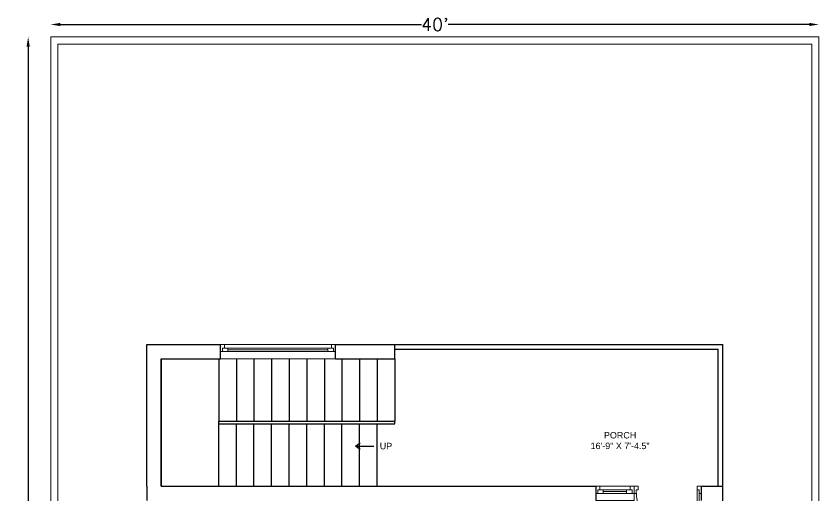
# Model space of a CAD drawing. Header units: inches. Extents: x 138161 to 144959, y -87384 to -84097.
# Drawn here: x 141676 to 142177, y -84429 to -84130 of the extents above; entities that cross this region are included whole.
import ezdxf

# ---------------------------------------------------------------- set-up
doc = ezdxf.new("R2010")
doc.units = ezdxf.units.IN
doc.header["$LTSCALE"] = 20
doc.header["$MEASUREMENT"] = 0
doc.header["$PDMODE"] = 3
doc.linetypes.add('HIDDEN', pattern=[0.375, 0.25, -0.125])
doc.layers.add('DIMENSION', color=1, linetype='Continuous')
doc.layers.add('doors&win', color=41, linetype='Continuous', lineweight=18, transparency=0.01)
for name, color, linetype, lineweight in [('STEP', 55, 'Continuous', 20), ('tit', 131, 'Continuous', 5), ('Wall', 7, 'Continuous', 30)]:
    doc.layers.add(name, color=color, linetype=linetype, lineweight=lineweight)
doc.styles.add('Arch-Dim', font='romans.shx', dxfattribs={"width": 0.75})
doc.styles.add('ARIAL', font='arial.ttf')
doc.styles.add('ROMANS', font='romans.shx', dxfattribs={"height": 8})
doc.dimstyles.new('dim-inner 1-8', dxfattribs={"dimtxt": 3, "dimasz": 3, "dimexe": 1, "dimexo": 1, "dimgap": 1, "dimtad": 0, "dimdec": 1, "dimzin": 3, "dimdsep": 46, "dimlunit": 4, "dimtxsty": 'Arch-Dim', "dimblk": 'OBLIQUE', "dimcen": 0.0625, "dimdle": 1, "dimclrd": 1, "dimclre": 1, "dimclrt": 4, "dimadec": 0, "dimazin": 0, "dimtfac": 1, "dimtdec": 1, "dimtofl": 0, "dimtmove": 2, "dimatfit": 3, "dimldrblk": 'ARCHTICK', "dimfxl": 35, "dimfxlon": 1, "dimtolj": 1, "dimtzin": 3, "dimarcsym": 0})
doc.dimstyles.get("Standard").update_dxf_attribs({"dimtxt": 5, "dimasz": 6, "dimexe": 0.18, "dimexo": 0.0625, "dimgap": 0.09, "dimtad": 0, "dimtih": 1, "dimtoh": 1, "dimdec": 1, "dimzin": 0, "dimdsep": 46, "dimlunit": 3, "dimtxsty": 'ROMANS', "dimcen": 0.09, "dimse1": 1, "dimse2": 1, "dimclrd": 1, "dimclrt": 3, "dimadec": 0, "dimazin": 0, "dimtfac": 1, "dimtdec": 1, "dimtofl": 0, "dimtmove": 0, "dimatfit": 3, "dimfxl": 1, "dimtolj": 1, "dimtzin": 0, "dimarcsym": 0})

# ---------------------------------------------------------------- blocks, each defined once
blk = doc.blocks.new('A$C52AF4A45')
at = {"layer": 'doors&win'}
for p, q in [((2.27, 2.5), (41.76, 2.5)), ((2.27, 1.25), (41.78, 1.25))]:
    blk.add_line(p, q, dxfattribs=at)
for points in [[(4.52, 40.75), (4.52, 42), (0.02, 42), (0.02, 39.5), (2.27, 39.5), (2.27, 40.75)], [(4.52, 1.25), (4.52, 0), (0.02, 0), (0.02, 2.5), (2.27, 2.5), (2.27, 1.25)]]:
    blk.add_lwpolyline(points, close=True, dxfattribs=at)
blk.add_arc((1.97, 0.94), 39.81, 0.4481, 89.5443, dxfattribs=at)
blk = doc.blocks.new('_Oblique')
at = {"color": 0, "linetype": 'ByBlock', "lineweight": -2}
blk.add_line((-0.5, -0.5), (0.5, 0.5), dxfattribs=at)
blk = doc.blocks.new('VV')
at = {"layer": 'doors&win'}
for p, q in [((3076.85, -524.33), (3076.85, -515.33)), ((3100.85, -515.33), (3076.85, -515.33)), ((3100.85, -515.33), (3100.85, -524.33)), ((3100.85, -519.83), (3076.85, -519.83)), ((3078.1, -522.08), (3078.1, -519.83)), ((3081.6, -522.08), (3081.6, -519.83)), ((3081.6, -520.95), (3096.1, -520.95)), ((3096.1, -522.08), (3096.1, -519.83)), ((3099.6, -522.08), (3099.6, -519.83)), ((3100.85, -524.33), (3076.85, -524.33)), ((3099.6, -522.08), (3078.1, -522.08)), ((3079.35, -524.33), (3079.35, -522.08)), ((3098.35, -524.33), (3098.35, -522.08))]:
    blk.add_line(p, q, dxfattribs=at)
blk = doc.blocks.new('*D53')
at = {"layer": 'DEFPOINTS', "color": 0, "ltscale": 10, "transparency": 16777216}
for p in [(141683.39, -84142.65), (141697.46, -84142.65), (141697.46, -84982.65)]:
    blk.add_point(p, dxfattribs=at)
at = {"layer": 'DIMENSION', "color": 1, "lineweight": -2, "ltscale": 10, "transparency": 16777216}
for p, q in [((141683.39, -84148.65), (141683.39, -84557.8)), ((141683.39, -84976.65), (141683.39, -84567.5))]:
    blk.add_line(p, q, dxfattribs=at)
at = {"layer": 'DIMENSION', "color": 1, "ltscale": 10, "transparency": 16777216}
for points in [[(141682.39, -84148.65), (141684.39, -84148.65), (141683.39, -84142.65)], [(141682.39, -84976.65), (141684.39, -84976.65), (141683.39, -84982.65)]]:
    blk.add_solid(points, dxfattribs=at)
at = {"layer": 'DIMENSION', "color": 3, "ltscale": 10, "transparency": 16777216, "insert": (141683.39, -84562.65), "char_height": 8, "attachment_point": 5, "style": 'ROMANS'}
blk.add_mtext("\\A1;70'", dxfattribs=at)
blk = doc.blocks.new('*D54')
at = {"layer": 'DEFPOINTS', "color": 0, "ltscale": 10, "transparency": 16777216}
for p in [(142177.46, -84134.88), (141697.46, -84142.65), (142177.46, -84142.65)]:
    blk.add_point(p, dxfattribs=at)
at = {"layer": 'DIMENSION', "color": 1, "lineweight": -2, "ltscale": 10, "transparency": 16777216}
for p, q in [((141703.46, -84134.88), (141929.18, -84134.88)), ((142171.46, -84134.88), (141945.74, -84134.88))]:
    blk.add_line(p, q, dxfattribs=at)
at = {"layer": 'DIMENSION', "color": 1, "ltscale": 10, "transparency": 16777216}
for points in [[(141703.46, -84133.88), (141703.46, -84135.88), (141697.46, -84134.88)], [(142171.46, -84133.88), (142171.46, -84135.88), (142177.46, -84134.88)]]:
    blk.add_solid(points, dxfattribs=at)
at = {"layer": 'DIMENSION', "color": 3, "ltscale": 10, "transparency": 16777216, "insert": (141937.46, -84134.88), "char_height": 8, "attachment_point": 5, "style": 'ROMANS'}
blk.add_mtext("\\A1;40'", dxfattribs=at)
blk = doc.blocks.new('5ti')
at = {"layer": 'doors&win'}
for p, q in [((15657.83, -19833.54), (15729.83, -19833.54)), ((15657.83, -19842.54), (15657.83, -19833.54)), ((15660.33, -19833.54), (15660.33, -19835.79)), ((15727.33, -19833.54), (15727.33, -19835.79)), ((15729.83, -19833.54), (15729.83, -19842.54)), ((15657.83, -19838.04), (15729.83, -19838.04)), ((15659.08, -19835.79), (15659.08, -19838.04)), ((15659.08, -19835.79), (15728.58, -19835.79)), ((15662.58, -19835.79), (15662.58, -19838.04)), ((15725.08, -19836.92), (15662.58, -19836.92)), ((15725.08, -19835.79), (15725.08, -19838.04)), ((15728.58, -19835.79), (15728.58, -19838.04)), ((15657.83, -19842.54), (15729.83, -19842.54))]:
    blk.add_line(p, q, dxfattribs=at)

msp = doc.modelspace()

# ---------------------------------------------------------------- linework, layer by layer
at = {"layer": 'DIMENSION', "ltscale": 10}
for p, q in [((141912.46, -84334.65), (142117.46, -84334.65)), ((142117.46, -84423.15), (142117.46, -84334.65)), ((141912.46, -84337.65), (142114.46, -84337.65)), ((142114.46, -84423.15), (142114.46, -84337.65)), ((141802.46, -84382.65), (141912.46, -84382.65)), ((141802.46, -84384.15), (141802.46, -84382.65)), ((141802.46, -84423.15), (141802.46, -84384.15)), ((141802.46, -84384.15), (141892.46, -84384.15)), ((141802.46, -84384.15), (141912.46, -84384.15)), ((141813.46, -84423.15), (141813.46, -84384.15)), ((141824.46, -84423.15), (141824.46, -84384.15)), ((141835.46, -84423.15), (141835.46, -84384.15)), ((141846.46, -84423.15), (141846.46, -84384.15)), ((141857.46, -84423.15), (141857.46, -84384.15)), ((141868.46, -84423.15), (141868.46, -84384.15)), ((141879.46, -84423.15), (141879.46, -84384.15)), ((141890.46, -84423.15), (141890.46, -84384.15)), ((141901.46, -84423.15), (141901.46, -84384.15)), ((141912.46, -84384.15), (141912.46, -84382.65))]:
    msp.add_line(p, q, dxfattribs=at)
at = {"layer": 'DIMENSION', "linetype": 'HIDDEN', "ltscale": 20}
for p, q in [((141802.46, -84343.65), (141802.46, -84382.65)), ((141802.46, -84343.65), (141802.46, -84382.65)), ((141813.46, -84343.65), (141813.46, -84382.65)), ((141824.46, -84343.65), (141824.46, -84382.65)), ((141835.46, -84343.65), (141835.46, -84382.65)), ((141846.46, -84343.65), (141846.46, -84382.65)), ((141857.46, -84343.65), (141857.46, -84382.65)), ((141868.46, -84343.65), (141868.46, -84382.65)), ((141879.46, -84343.65), (141879.46, -84382.65)), ((141890.46, -84343.65), (141890.46, -84382.65)), ((141901.46, -84343.65), (141901.46, -84382.65)), ((141912.46, -84343.65), (141912.46, -84382.65))]:
    msp.add_line(p, q, dxfattribs=at)
at = {"layer": 'STEP'}
for points in [[(141697.46, -84142.65), (142177.46, -84142.65), (142177.46, -84982.65), (141697.46, -84982.65)], [(141701.96, -84147.15), (142172.96, -84147.15), (142172.96, -84978.15), (141701.96, -84978.15)]]:
    msp.add_lwpolyline(points, close=True, dxfattribs=at)
at = {"layer": 'Wall', "ltscale": 10}
for p, q in [((141757.46, -84423.15), (141757.46, -84334.65)), ((141757.46, -84334.65), (141803.46, -84334.65)), ((141803.46, -84343.65), (141803.46, -84334.65)), ((141875.46, -84334.65), (141912.46, -84334.65)), ((141875.46, -84343.65), (141875.46, -84334.65)), ((141912.46, -84343.65), (141912.46, -84334.65)), ((141766.46, -84423.15), (141766.46, -84343.65)), ((141766.46, -84343.65), (141803.46, -84343.65)), ((141875.46, -84343.65), (141912.46, -84343.65)), ((141757.46, -84423.15), (141757.46, -84423.15)), ((141757.46, -84423.15), (141757.46, -84432.15)), ((141766.46, -84423.15), (142037.96, -84423.15)), ((142037.96, -84423.15), (142037.96, -84432.15)), ((142103.96, -84423.15), (142117.46, -84423.15)), ((142103.96, -84423.15), (142103.96, -84432.15)), ((142117.46, -84480.1), (142117.46, -84423.15))]:
    msp.add_line(p, q, dxfattribs=at)
msp.add_lwpolyline([(141766.46, -84343.65), (141766.46, -84423.15)], dxfattribs=at)

# ---------------------------------------------------------------- block references
at = {"layer": 'doors&win', "rotation": 180}
msp.add_blockref('VV', (145138.81, -84947.48), dxfattribs=at)
at = {"layer": 'doors&win', "color": 2, "xscale": -1, "rotation": 90}
msp.add_blockref('A$C52AF4A45', (142103.96, -84423.13), dxfattribs=at)
at = {"layer": 'Wall', "xscale": -1}
msp.add_blockref('5ti', (157533.29, -64501.11), dxfattribs=at)

# ---------------------------------------------------------------- texts
at = {"layer": 'tit', "char_height": 4, "attachment_point": 2, "style": 'ARIAL'}
for s, width, gutter_width, heights, insert in [('\\pt36;PORCH\\P16\'-9" X 7\'-4.5"', 130.1612, 2, [45.16], (142053.22, -84389.36)), ('\\pt36;UP', 65.0806, 1, [22.58], (141906.96, -84396.08))]:
    msp.add_mtext_dynamic_manual_height_columns(s, width=width, gutter_width=gutter_width, heights=heights, dxfattribs=dict(at, insert=insert))

# ---------------------------------------------------------------- dimensions: what is measured, and where the dimension line sits
at = {"layer": 'DIMENSION', "ltscale": 10}
dim = msp.add_linear_dim(base=(142177.46, -84134.88), p1=(141697.46, -84142.65), p2=(142177.46, -84142.65), dimstyle='Standard', dxfattribs=at)
dim.commit()
dim.dimension.update_dxf_attribs({"geometry": '*D54', "text_midpoint": (141937.46, -84134.88)})
dim = msp.add_linear_dim(base=(141683.39, -84142.65), p1=(141697.46, -84982.65), p2=(141697.46, -84142.65), angle=90, dimstyle='Standard', dxfattribs=at)
dim.commit()
dim.dimension.update_dxf_attribs({"geometry": '*D53', "text_midpoint": (141683.39, -84562.65)})

# ---------------------------------------------------------------- leaders
msp.add_leader([(141887.9, -84398.15), (141899.28, -84398.15)], dimstyle='dim-inner 1-8', override={"dimldrblk": 'Open90', "dimfxl": 1}, dxfattribs=at)

doc.saveas('drawing.dxf')
